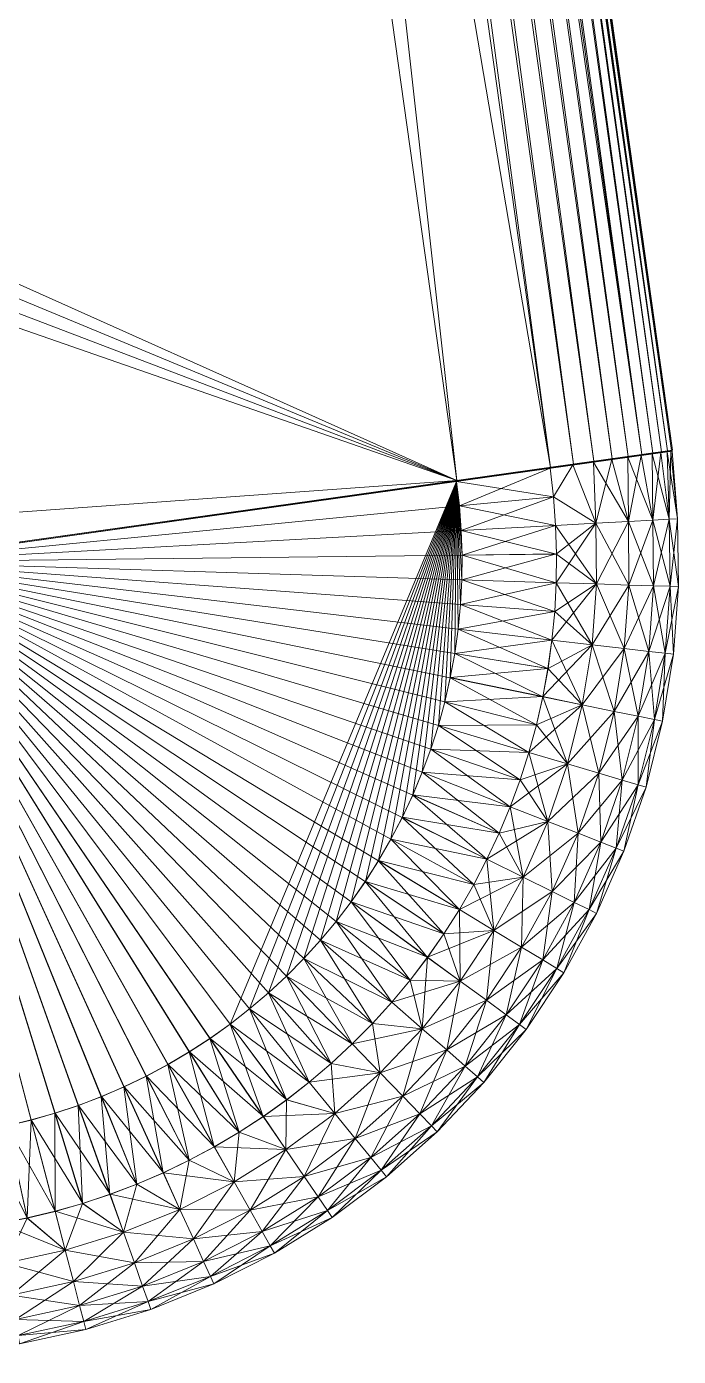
# Model space of a CAD drawing. Header units: millimetres. Extents: x -9 to 105, y -32 to 0.
# Drawn here: x 99.71 to 104.78, y -32.2 to -21.83 of the extents above; entities that cross this region are included whole.
import ezdxf

# ---------------------------------------------------------------- set-up
doc = ezdxf.new("R2010")
doc.units = ezdxf.units.MM
doc.layers.add('001', color=4, linetype='Continuous', lineweight=35)

msp = doc.modelspace()

# ---------------------------------------------------------------- meshes
at = {"layer": '001', "color": 17, "lineweight": 18}
mesh = msp.add_polyface(dxfattribs=at)
corners = [(103.965, -25.24, -3.679), (103.787, -25.265, -4.059), (100.418, 0, -3.679), (100.418, 0, 3.678), (103.787, -25.265, 4.058), (103.965, -25.24, 3.678), (103.058, -25.367, 4.499), (99.493, 0, 4.499), (98.56, -25.691, 4.5), (89.092, -21.668, 4.5), (98.59, -25.998, 4.5), (103.058, -25.367, -4.5), (98.56, -25.691, -4.5), (89.528, -20.654, -4.5), (100.237, 0, -4.059), (104.583, -25.153, -1.674), (104.651, -25.143, -1.259), (98.602, -25.994, -4.5), (104.699, -25.137, -0.841), (104.728, -25.133, -0.421), (104.738, -25.131, -0.001), (104.728, -25.133, 0.42), (104.699, -25.137, 0.84), (98.602, -25.994, 4.5), (104.651, -25.143, 1.258), (104.583, -25.153, 1.673), (104.264, -25.204, -2.885), (104.388, -25.186, -2.483), (104.393, -25.686, -2.63), (104.121, -25.224, -3.28), (103.961, -25.246, -3.669), (104.139, -25.7, -3.352), (103.81, -25.494, -4.049), (103.783, -25.271, -4.049), (104.584, -25.676, -1.889), (104.493, -25.172, -2.076), (104.579, -25.159, -1.664), (104.647, -25.15, -1.249), (104.712, -25.669, -1.135), (104.695, -25.143, -0.831), (104.724, -25.139, -0.411), (104.777, -25.665, -0.373), (104.734, -25.138, 0.009), (104.724, -25.139, 0.43), (104.777, -25.665, 0.392), (104.695, -25.143, 0.85), (104.647, -25.15, 1.268), (104.712, -25.669, 1.154), (104.579, -25.159, 1.683), (104.493, -25.172, 2.095), (104.584, -25.676, 1.908), (104.393, -25.686, 2.649), (104.388, -25.186, 2.502), (104.264, -25.204, 2.904), (104.121, -25.224, 3.299), (104.139, -25.7, 3.371), (103.961, -25.246, 3.688), (103.783, -25.271, 4.068), (103.81, -25.494, 4.068), (103.077, -25.565, -4.49), (103.054, -25.374, -4.49), (103.054, -25.374, 4.509), (98.598, -26, 4.5), (98.598, -26, -4.49)]
mesh.append_faces([[corners[k] for k in face] for face in [(26, 27, 28), (28, 29, 26), (30, 29, 31), (32, 33, 30), (34, 27, 35), (36, 37, 38), (34, 35, 36), (39, 40, 41), (38, 37, 39), (42, 43, 44), (44, 40, 42), (45, 46, 47), (47, 43, 45), (48, 49, 50), (50, 46, 48), (51, 49, 52), (53, 54, 55), (51, 52, 53), (56, 57, 58), (55, 54, 56), (59, 60, 33)]], dxfattribs={"color": 17})
mesh.append_faces([[corners[k] for k in face] for face in [(3, 4, 5)]], dxfattribs={"vtx0": -1, "color": 17})
mesh.append_faces([[corners[k] for k in face] for face in [(11, 12, 13)]], dxfattribs={"vtx0": -1, "vtx1": -1, "vtx2": -1, "color": 17})
mesh.append_faces([[corners[k] for k in face] for face in [(9, 10, 8)]], dxfattribs={"vtx0": -1, "vtx2": -1, "color": 17})
mesh.append_faces([[corners[k] for k in face] for face in [(0, 1, 2), (6, 4, 7), (1, 11, 14)]], dxfattribs={"vtx1": -1, "color": 17})
mesh.append_faces([[corners[k] for k in face] for face in [(6, 7, 8), (15, 16, 17), (16, 18, 17), (18, 19, 17), (19, 20, 17), (20, 21, 17), (21, 22, 23), (22, 24, 23), (24, 25, 23), (46, 45, 62), (45, 43, 62), (43, 42, 62), (42, 40, 62), (40, 39, 63), (39, 37, 63), (37, 36, 63)]], dxfattribs={"vtx1": -1, "vtx2": -1, "color": 17})
mesh.append_faces([[corners[k] for k in face] for face in [(11, 1, 0), (58, 57, 61), (61, 57, 56)]], dxfattribs={"vtx2": -1, "color": 17})
mesh = msp.add_polyface(dxfattribs=at)
corners = [(100.581, 0, -3.29), (104.125, -25.217, -3.29), (103.965, -25.24, -3.679), (104.268, -25.197, -2.895), (100.726, 0, -2.895), (100.853, 0, -2.493), (104.392, -25.18, -2.493), (100.96, 0, -2.086), (104.497, -25.165, -2.086), (104.583, -25.153, -1.674), (101.048, 0, -1.674), (101.117, 0, -1.259), (104.651, -25.143, -1.259), (101.166, 0, -0.841), (104.728, -25.133, -0.421), (104.699, -25.137, -0.841), (101.206, 0, -0.001), (104.728, -25.133, 0.42), (104.738, -25.131, -0.001), (101.196, 0, -0.421), (101.166, 0, 0.84), (104.651, -25.143, 1.258), (104.699, -25.137, 0.84), (101.196, 0, 0.42), (104.583, -25.153, 1.673), (101.117, 0, 1.258), (101.048, 0, 1.673), (104.497, -25.165, 2.085), (100.853, 0, 2.492), (104.392, -25.18, 2.492), (104.268, -25.197, 2.894), (100.726, 0, 2.894), (104.125, -25.217, 3.289), (103.965, -25.24, 3.678), (100.581, 0, 3.289), (98.56, -25.691, 4.5), (95.992, 0, 4.5), (89.781, -19.172, 4.5), (89.772, -19.409, -4.5), (99.493, 0, -4.5), (103.058, -25.367, -4.5), (97.645, -9.9, -0.129), (96, -10.9), (97.65, -9.9), (97.63, -9.9, -0.258), (97.604, -9.9, -0.385), (97.569, -9.9, -0.51), (97.524, -9.9, -0.631), (97.47, -9.9, -0.749), (97.407, -9.9, -0.862), (97.335, -9.9, -0.97), (97.255, -9.9, -1.072), (97.167, -9.9, -1.167), (97.072, -9.9, -1.255), (96.97, -9.9, -1.335), (96.862, -9.9, -1.407), (96.749, -9.9, -1.47)]
mesh.append_faces([[corners[k] for k in face] for face in [(44, 42, 42), (45, 42, 42), (46, 42, 42), (48, 42, 42), (49, 42, 42), (50, 42, 42), (51, 42, 42), (52, 42, 42), (53, 42, 42), (54, 42, 42), (55, 42, 42), (56, 42, 42)]], dxfattribs={"color": 17})
mesh.append_faces([[corners[k] for k in face] for face in [(6, 7, 8), (13, 14, 15), (16, 17, 18), (20, 21, 22), (26, 27, 24), (27, 28, 29), (31, 32, 30)]], dxfattribs={"vtx0": -1, "color": 17})
mesh.append_faces([[corners[k] for k in face] for face in [(38, 39, 40)]], dxfattribs={"vtx0": -1, "vtx2": -1, "color": 17})
mesh.append_faces([[corners[k] for k in face] for face in [(3, 1, 4), (9, 8, 10), (42, 42, 44), (42, 42, 45), (42, 42, 46), (42, 42, 47), (42, 42, 52), (42, 42, 53), (42, 42, 54), (42, 42, 55), (42, 42, 56)]], dxfattribs={"vtx1": -1, "color": 17})
mesh.append_faces([[corners[k] for k in face] for face in [(35, 36, 37), (42, 42, 41)]], dxfattribs={"vtx1": -1, "vtx2": -1, "color": 17})
mesh.append_faces([[corners[k] for k in face] for face in [(0, 1, 2), (5, 6, 3), (11, 12, 9), (15, 12, 11), (18, 14, 19), (22, 17, 23), (24, 21, 25), (30, 29, 28), (33, 32, 34), (41, 42, 42), (42, 42, 43), (42, 42, 48), (42, 42, 49), (42, 42, 50)]], dxfattribs={"vtx2": -1, "color": 17})
mesh = msp.add_polyface(dxfattribs=at)
corners = [(97.65, -0.8), (97.65, -9.9), (97.645, -9.9, 0.129), (97.645, -0.8, 0.129), (97.63, -9.9, 0.258), (97.63, -0.8, 0.258), (97.604, -9.9, 0.385), (97.604, -0.8, 0.385), (97.569, -9.9, 0.51), (97.569, -0.8, 0.51), (97.524, -9.9, 0.631), (97.47, -9.9, 0.749), (97.524, -0.8, 0.631), (97.47, -0.8, 0.749), (97.407, -9.9, 0.862), (97.407, -0.8, 0.862), (97.335, -9.9, 0.97), (97.335, -0.8, 0.97), (97.255, -9.9, 1.072), (97.255, -0.8, 1.072), (97.167, -9.9, 1.167), (97.167, -0.8, 1.167), (97.072, -9.9, 1.255), (97.072, -0.8, 1.255), (96.97, -9.9, 1.335), (96.97, -0.8, 1.335), (96.862, -9.9, 1.407), (96.862, -0.8, -1.407), (96.862, -9.9, -1.407), (96.97, -9.9, -1.335), (103.965, -25.24, -3.679), (100.418, 0, -3.679), (100.581, 0, -3.29), (103.787, -25.265, -4.059), (100.237, 0, -4.059), (104.268, -25.197, -2.895), (100.726, 0, -2.895), (100.853, 0, -2.493), (104.125, -25.217, -3.29), (104.392, -25.18, -2.493), (100.96, 0, -2.086), (104.583, -25.153, -1.674), (101.048, 0, -1.674), (101.117, 0, -1.259), (104.497, -25.165, -2.086), (101.166, 0, -0.841), (101.196, 0, -0.421), (104.728, -25.133, -0.421), (104.699, -25.137, -0.841), (101.206, 0, -0.001), (101.196, 0, 0.42), (104.728, -25.133, 0.42), (104.738, -25.131, -0.001), (101.166, 0, 0.84), (101.117, 0, 1.258), (104.651, -25.143, 1.258), (104.699, -25.137, 0.84), (101.048, 0, 1.673), (100.96, 0, 2.085), (104.497, -25.165, 2.085), (104.583, -25.153, 1.673), (100.853, 0, 2.492), (100.726, 0, 2.894), (100.581, 0, 3.289), (104.125, -25.217, 3.289), (104.268, -25.197, 2.894), (100.418, 0, 3.678), (100.237, 0, 4.058), (103.787, -25.265, 4.058), (103.965, -25.24, 3.678), (99.493, 0, 4.499), (95.992, 0, 4.5), (98.56, -25.691, 4.5), (103.058, -25.367, -4.5), (99.493, 0, -4.5), (96, -10.9)]
mesh.append_faces([[corners[k] for k in face] for face in [(10, 8, 75)]], dxfattribs={"color": 17})
mesh.append_faces([[corners[k] for k in face] for face in [(48, 43, 45), (52, 46, 49), (56, 50, 53), (60, 54, 57), (65, 61, 62), (69, 63, 66)]], dxfattribs={"vtx0": -1, "color": 17})
mesh.append_faces([[corners[k] for k in face] for face in [(10, 11, 12)]], dxfattribs={"vtx1": -1, "color": 17})
mesh.append_faces([[corners[k] for k in face] for face in [(0, 1, 2), (3, 2, 4), (5, 4, 6), (7, 6, 8), (9, 8, 10), (13, 11, 14), (15, 14, 16), (17, 16, 18), (19, 18, 20), (21, 20, 22), (23, 22, 24), (25, 24, 26), (27, 28, 29), (30, 31, 32), (33, 34, 31), (35, 36, 37), (38, 32, 36), (39, 37, 40), (41, 42, 43), (44, 40, 42), (45, 46, 47), (49, 50, 51), (53, 54, 55), (57, 58, 59), (59, 58, 61), (62, 63, 64), (66, 67, 68), (68, 67, 70), (70, 71, 72), (73, 74, 34), (75, 18, 16), (75, 16, 14), (75, 14, 11), (75, 11, 10), (8, 6, 75), (6, 4, 75), (4, 2, 75), (75, 2, 1)]], dxfattribs={"vtx2": -1, "color": 17})
mesh = msp.add_polyface(dxfattribs=at)
corners = [(89.72, -19.83, -4.5), (89.64, -20.246, -4.5), (89.768, -19.409, -4.5), (89.528, -20.654, -4.5), (89.385, -21.053, -4.5), (89.212, -21.44, -4.5), (88.817, -19.965, 4.15), (89.684, -20.037, 4.5), (89.75, -19.606, 4.5), (89.288, -21.279, 4.5), (89.453, -20.876, 4.5), (89.781, -19.172, 4.5), (89.585, -20.461, 4.5), (98.56, -25.691, 4.5), (89.092, -21.668, 4.5), (88.866, -22.04, 4.5), (98.59, -25.998, 4.5), (88.611, -22.393, 4.5), (88.329, -22.725, 4.5), (88.021, -23.034, 4.5), (87.691, -23.318, 4.5), (87.338, -23.574, 4.5), (86.967, -23.802, 4.5), (86.579, -23.999, 4.5), (86.177, -24.166, 4.5), (85.762, -24.3, 4.5), (85.338, -24.401, 4.5), (84.908, -24.468, 4.5), (103.058, -25.367, -4.5), (89.772, -19.409, -4.5), (98.56, -25.691, -4.5), (89.009, -21.812, -4.5), (88.779, -22.167, -4.5), (88.522, -22.504, -4.5), (88.239, -22.82, -4.5), (87.934, -23.113, -4.5), (87.607, -23.383, -4.5), (87.26, -23.626, -4.5), (86.895, -23.841, -4.5), (86.515, -24.028, -4.5), (86.122, -24.186, -4.5), (85.717, -24.312, -4.5), (85.305, -24.408, -4.5), (84.886, -24.471, -4.5)]
mesh.append_faces([[corners[k] for k in face] for face in [(0, 1, 2), (1, 3, 2), (3, 4, 2), (4, 5, 2), (6, 7, 8), (9, 10, 11), (10, 12, 11), (12, 7, 11), (7, 12, 11), (12, 10, 11), (10, 9, 11)]], dxfattribs={"color": 17})
mesh.append_faces([[corners[k] for k in face] for face in [(28, 0, 29)]], dxfattribs={"vtx0": -1, "vtx1": -1, "vtx2": -1, "color": 17})
mesh.append_faces([[corners[k] for k in face] for face in [(28, 1, 0), (28, 3, 1), (30, 4, 3), (30, 5, 4), (30, 31, 5), (30, 32, 31), (30, 33, 32), (30, 34, 33), (30, 35, 34), (30, 36, 35), (30, 37, 36), (30, 38, 37), (30, 39, 38), (30, 40, 39), (30, 41, 40), (30, 42, 41), (30, 43, 42)]], dxfattribs={"vtx0": -1, "vtx2": -1, "color": 17})
mesh.append_faces([[corners[k] for k in face] for face in [(11, 8, 13), (8, 7, 13), (7, 12, 13), (12, 10, 13), (10, 9, 13), (9, 14, 13), (14, 15, 16), (15, 17, 16), (17, 18, 16), (18, 19, 16), (19, 20, 16), (20, 21, 16), (21, 22, 16), (22, 23, 16), (23, 24, 16), (24, 25, 16), (25, 26, 16), (26, 27, 16)]], dxfattribs={"vtx1": -1, "vtx2": -1, "color": 17})
mesh = msp.add_polyface(dxfattribs=at)
corners = [(98.56, -25.691, 4.5), (98.602, -25.994, 4.5), (103.058, -25.367, 4.499), (98.59, -25.998, -4.5), (98.56, -25.691, -4.5), (98.59, -25.998, 4.5), (103.058, -25.367, -4.5), (98.602, -25.994, -4.5), (103.965, -25.24, -3.679), (104.125, -25.217, -3.29), (104.268, -25.197, -2.895), (104.392, -25.18, -2.493), (104.497, -25.165, -2.086), (104.583, -25.153, -1.674), (104.728, -25.133, 0.42), (104.583, -25.153, 1.673), (104.497, -25.165, 2.085), (104.392, -25.18, 2.492), (104.268, -25.197, 2.894), (104.125, -25.217, 3.289), (103.965, -25.24, 3.678), (103.787, -25.265, 4.058), (103.054, -25.374, -4.49), (103.077, -25.565, -4.49), (103.092, -25.757, -4.49), (103.098, -25.949, -4.49), (103.096, -26.141, -4.49), (103.086, -26.333, -4.49), (98.6, -26, -4.49), (98.598, -26, -4.49), (103.077, -25.565, 4.509), (103.054, -25.374, 4.509), (98.598, -26, 4.51), (103.092, -25.757, 4.509), (103.098, -25.949, 4.509), (103.961, -25.246, 3.688), (98.598, -26, 4.5), (104.121, -25.224, 3.299), (104.264, -25.204, 2.904), (104.388, -25.186, 2.502), (104.493, -25.172, 2.095), (104.579, -25.159, 1.683), (104.647, -25.15, 1.268), (104.724, -25.139, -0.411), (104.579, -25.159, -1.664), (104.493, -25.172, -2.076), (104.388, -25.186, -2.483), (104.264, -25.204, -2.885), (104.121, -25.224, -3.28), (103.961, -25.246, -3.669), (103.783, -25.271, -4.049), (98.6, -26, -4.5)]
mesh.append_faces([[corners[k] for k in face] for face in [(32, 33, 30)]], dxfattribs={"color": 17})
mesh.append_faces([[corners[k] for k in face] for face in [(30, 32, 32), (34, 32, 32)]], dxfattribs={"vtx0": -1, "color": 17})
mesh.append_faces([[corners[k] for k in face] for face in [(14, 1, 7), (36, 35, 37), (43, 29, 36)]], dxfattribs={"vtx0": -1, "vtx2": -1, "color": 17})
mesh.append_faces([[corners[k] for k in face] for face in [(5, 3, 0), (7, 1, 4)]], dxfattribs={"vtx1": -1, "color": 17})
mesh.append_faces([[corners[k] for k in face] for face in [(7, 6, 8), (8, 9, 7), (9, 10, 7), (10, 11, 7), (11, 12, 7), (12, 13, 7), (15, 16, 1), (16, 17, 1), (17, 18, 1), (18, 19, 1), (19, 20, 1), (20, 21, 1), (24, 25, 22), (26, 27, 22), (32, 31, 35), (36, 32, 35), (37, 38, 36), (38, 39, 36), (39, 40, 36), (40, 41, 36), (41, 42, 36), (44, 45, 29), (45, 46, 29), (46, 47, 29), (47, 48, 29), (48, 49, 29), (49, 50, 29)]], dxfattribs={"vtx1": -1, "vtx2": -1, "color": 17})
mesh.append_faces([[corners[k] for k in face] for face in [(0, 1, 2), (3, 4, 0), (6, 7, 4), (1, 0, 4), (21, 2, 1), (22, 23, 24), (28, 29, 22), (30, 31, 32), (34, 33, 32), (50, 22, 29), (29, 28, 51)]], dxfattribs={"vtx2": -1, "color": 17})
mesh = msp.add_polyface(dxfattribs=at)
corners = [(104.398, -26.182, -2.63), (104.139, -25.7, -3.352), (104.393, -25.686, -2.63), (103.834, -25.94, -4.049), (103.826, -25.717, -4.049), (104.145, -26.174, -3.352), (103.832, -26.164, -4.049), (104.121, -25.224, -3.28), (103.961, -25.246, -3.669), (103.81, -25.494, -4.049), (104.59, -26.188, -1.889), (104.584, -25.676, -1.889), (104.388, -25.186, -2.483), (104.718, -26.192, -1.135), (104.712, -25.669, -1.135), (104.579, -25.159, -1.664), (104.783, -26.194, -0.373), (104.777, -25.665, -0.373), (104.695, -25.143, -0.831), (104.783, -26.194, 0.392), (104.777, -25.665, 0.392), (104.724, -25.139, -0.411), (104.718, -26.192, 1.154), (104.712, -25.669, 1.154), (104.724, -25.139, 0.43), (104.59, -26.188, 1.908), (104.584, -25.676, 1.908), (104.647, -25.15, 1.268), (104.398, -26.182, 2.649), (104.393, -25.686, 2.649), (104.493, -25.172, 2.095), (104.145, -26.174, 3.371), (104.139, -25.7, 3.371), (104.264, -25.204, 2.904), (103.826, -25.717, 4.068), (103.834, -25.941, 4.068), (103.81, -25.494, 4.068), (103.961, -25.246, 3.688), (103.098, -25.949, -4.49), (103.092, -25.757, -4.49), (103.096, -26.141, -4.49), (103.077, -25.565, -4.49), (103.783, -25.271, -4.049), (103.054, -25.374, -4.49), (103.077, -25.565, 4.509), (103.092, -25.757, 4.509), (103.054, -25.374, 4.509), (103.098, -25.949, 4.509), (103.832, -26.164, 4.068)]
mesh.append_faces([[corners[k] for k in face] for face in [(3, 4, 1), (1, 5, 6), (1, 6, 3), (2, 1, 7), (8, 1, 9), (1, 4, 9), (11, 2, 12), (15, 14, 11), (18, 17, 14), (20, 17, 21), (23, 20, 24), (26, 23, 27), (29, 26, 30), (33, 32, 29), (31, 32, 34), (31, 34, 35), (36, 34, 32), (36, 32, 37), (38, 39, 4), (38, 4, 3), (3, 40, 38), (41, 42, 9), (9, 4, 39), (9, 39, 41)]], dxfattribs={"color": 17})
mesh.append_faces([[corners[k] for k in face] for face in [(0, 1, 2), (10, 2, 11), (13, 11, 14), (16, 14, 17), (19, 17, 20), (22, 20, 23), (25, 23, 26), (28, 26, 29), (31, 29, 32), (44, 34, 36), (36, 46, 44), (47, 48, 35), (35, 45, 47)]], dxfattribs={"vtx0": -1, "color": 17})
mesh.append_faces([[corners[k] for k in face] for face in [(38, 40, 43)]], dxfattribs={"vtx1": -1, "vtx2": -1, "color": 17})
mesh.append_faces([[corners[k] for k in face] for face in [(16, 13, 14), (19, 16, 17), (22, 19, 20), (25, 22, 23), (28, 25, 26), (31, 28, 29), (44, 45, 34), (35, 34, 45)]], dxfattribs={"vtx2": -1, "color": 17})
mesh = msp.add_polyface(dxfattribs=at)
corners = [(101.73, -29.231, -4.49), (101.59, -29.362, -4.49), (103.054, -25.374, -4.49), (101.443, -29.487, -4.49), (101.292, -29.605, -4.49), (98.6, -26, -4.49), (98.598, -26, 4.51), (103.096, -26.141, 4.509), (103.098, -25.949, 4.509), (103.086, -26.333, 4.509), (103.067, -26.525, 4.509), (103.041, -26.716, 4.509), (103.006, -26.905, 4.509), (102.963, -27.092, 4.509), (102.913, -27.278, 4.509), (102.854, -27.461, 4.509), (102.788, -27.642, 4.509), (102.714, -27.82, 4.509), (102.632, -27.994, 4.509), (102.543, -28.164, 4.509), (102.447, -28.331, 4.509), (102.344, -28.494, 4.509), (102.234, -28.651, 4.509), (102.117, -28.804, 4.509), (101.994, -28.952, 4.509), (101.865, -29.095, 4.509), (101.73, -29.232, 4.509), (101.589, -29.362, 4.509), (101.442, -29.487, 4.509), (101.291, -29.606, 4.509), (100.807, -29.92, 4.509), (100.638, -30.011, 4.509), (100.287, -30.171, 4.509), (99.925, -30.3, 4.509), (99.364, -30.434, 4.509), (98.982, -30.484, 4.509), (98.79, -30.496, 4.509), (98.598, -30.5, 4.509), (98.598, -26, 4.5), (98.6, -26, -4.5), (98.6, -30.5, -4.49)]
mesh.append_faces([[corners[k] for k in face] for face in [(6, 7, 8), (6, 10, 9), (6, 12, 11), (6, 14, 13), (6, 16, 15), (6, 18, 17), (6, 20, 19), (22, 6, 23), (24, 23, 6), (6, 6, 25), (6, 25, 24), (6, 26, 25), (6, 28, 27), (6, 6, 30), (6, 6, 34), (6, 6, 35)]], dxfattribs={"color": 17})
mesh.append_faces([[corners[k] for k in face] for face in [(9, 6, 6), (11, 6, 6), (13, 6, 6), (15, 6, 6), (17, 6, 6), (19, 6, 6), (21, 6, 6), (6, 22, 21), (22, 6, 6), (27, 6, 6), (29, 6, 6), (31, 6, 6), (32, 6, 6), (33, 6, 6), (36, 6, 6)]], dxfattribs={"vtx0": -1, "color": 17})
mesh.append_faces([[corners[k] for k in face] for face in [(4, 5, 2)]], dxfattribs={"vtx0": -1, "vtx1": -1, "vtx2": -1, "color": 17})
mesh.append_faces([[corners[k] for k in face] for face in [(0, 1, 2), (1, 3, 2), (3, 4, 2)]], dxfattribs={"vtx1": -1, "vtx2": -1, "color": 17})
mesh.append_faces([[corners[k] for k in face] for face in [(9, 7, 6), (11, 10, 6), (13, 12, 6), (15, 14, 6), (17, 16, 6), (19, 18, 6), (21, 20, 6), (27, 26, 6), (29, 28, 6), (37, 6, 38), (39, 5, 40)]], dxfattribs={"vtx2": -1, "color": 17})
mesh = msp.add_polyface(dxfattribs=at)
corners = [(102.345, -28.493, -4.49), (102.448, -28.33, -4.49), (103.077, -28.712, -4.049), (102.544, -28.164, -4.49), (102.633, -27.993, -4.49), (103.292, -28.319, -4.049), (103.189, -28.518, -4.049), (102.714, -27.819, -4.49), (102.788, -27.641, -4.49), (103.473, -27.91, -4.049), (103.387, -28.117, -4.049), (102.854, -27.461, -4.49), (102.913, -27.278, -4.49), (103.619, -27.487, -4.049), (103.55, -27.7, -4.049), (102.964, -27.092, -4.49), (103.006, -26.904, -4.49), (103.727, -27.052, -4.049), (103.678, -27.271, -4.049), (103.041, -26.715, -4.49), (103.067, -26.525, -4.49), (103.798, -26.611, -4.049), (103.768, -26.832, -4.049), (103.086, -26.333, -4.49), (103.054, -25.374, -4.49), (102.235, -28.651, -4.49), (102.118, -28.804, -4.49), (101.995, -28.952, -4.49), (101.866, -29.094, -4.49), (101.73, -29.231, -4.49), (103.041, -26.716, 4.509), (103.006, -26.905, 4.509), (103.727, -27.053, 4.068), (103.767, -26.833, 4.068), (103.067, -26.525, 4.509), (102.963, -27.092, 4.509), (102.913, -27.278, 4.509), (103.618, -27.487, 4.068), (103.677, -27.271, 4.068), (102.854, -27.461, 4.509), (102.788, -27.642, 4.509), (103.473, -27.91, 4.068), (103.55, -27.7, 4.068), (102.714, -27.82, 4.509), (102.632, -27.994, 4.509), (103.292, -28.32, 4.068), (103.387, -28.117, 4.068), (102.543, -28.164, 4.509), (102.447, -28.331, 4.509), (103.077, -28.712, 4.068), (103.189, -28.518, 4.068)]
mesh.append_faces([[corners[k] for k in face] for face in [(0, 1, 2), (3, 4, 5), (3, 5, 6), (6, 1, 3), (7, 8, 9), (7, 9, 10), (10, 5, 4), (10, 4, 7), (11, 12, 13), (14, 9, 8), (14, 8, 11), (15, 16, 17), (18, 12, 15), (19, 20, 21), (22, 16, 19)]], dxfattribs={"color": 17})
mesh.append_faces([[corners[k] for k in face] for face in [(33, 34, 30), (38, 31, 35), (39, 41, 42), (42, 36, 39), (43, 45, 46), (46, 40, 43), (47, 49, 50), (50, 44, 47)]], dxfattribs={"vtx0": -1, "color": 17})
mesh.append_faces([[corners[k] for k in face] for face in [(23, 20, 24), (20, 19, 24), (19, 16, 24), (16, 15, 24), (15, 12, 24), (12, 11, 24), (11, 8, 24), (8, 7, 24), (7, 4, 24), (4, 3, 24), (3, 1, 24), (1, 0, 24), (0, 25, 24), (25, 26, 24), (26, 27, 24), (27, 28, 24), (28, 29, 24)]], dxfattribs={"vtx1": -1, "vtx2": -1, "color": 17})
mesh.append_faces([[corners[k] for k in face] for face in [(30, 31, 32), (35, 36, 37), (39, 40, 41), (43, 44, 45), (46, 41, 40), (47, 48, 49), (50, 45, 44)]], dxfattribs={"vtx2": -1, "color": 17})
mesh = msp.add_polyface(dxfattribs=at)
corners = [(104.283, -27.167, -2.63), (104.11, -26.647, -3.352), (104.361, -26.677, -2.63), (103.768, -26.832, -4.049), (103.798, -26.611, -4.049), (103.727, -27.052, -4.049), (104.145, -26.174, -3.352), (104.398, -26.182, -2.63), (103.82, -26.388, -4.049), (103.832, -26.164, -4.049), (104.139, -25.7, -3.352), (104.552, -26.699, -1.889), (104.59, -26.188, -1.889), (104.393, -25.686, -2.63), (104.68, -26.714, -1.135), (104.718, -26.192, -1.135), (104.584, -25.676, -1.889), (104.744, -26.722, -0.373), (104.783, -26.194, -0.373), (104.744, -26.722, 0.392), (104.783, -26.194, 0.392), (104.68, -26.714, 1.154), (104.718, -26.192, 1.154), (104.552, -26.699, 1.908), (104.59, -26.188, 1.908), (104.283, -27.167, 2.649), (104.361, -26.677, 2.649), (104.398, -26.182, 2.649), (104.034, -27.116, 3.371), (104.11, -26.647, 3.371), (104.145, -26.174, 3.371), (103.798, -26.611, 4.068), (103.767, -26.833, 4.068), (103.82, -26.388, 4.068), (103.832, -26.164, 4.068), (103.834, -25.941, 4.068), (103.041, -26.715, -4.49), (103.086, -26.333, -4.49), (103.096, -26.141, -4.49), (103.067, -26.525, -4.49), (103.834, -25.94, -4.049), (103.098, -25.949, 4.509), (103.096, -26.141, 4.509), (103.086, -26.333, 4.509), (103.067, -26.525, 4.509)]
mesh.append_faces([[corners[k] for k in face] for face in [(3, 4, 1), (1, 5, 3), (8, 9, 6), (6, 1, 4), (6, 4, 8), (28, 29, 31), (28, 31, 32), (33, 31, 29), (29, 30, 34), (29, 34, 33), (35, 34, 30), (36, 4, 3), (37, 38, 9), (37, 9, 8), (8, 4, 39), (8, 39, 37), (40, 9, 38)]], dxfattribs={"color": 17})
mesh.append_faces([[corners[k] for k in face] for face in [(0, 1, 2), (2, 6, 7), (11, 7, 12), (14, 12, 15), (17, 15, 18), (19, 18, 20), (21, 20, 22), (23, 22, 24), (25, 23, 26), (26, 24, 27), (28, 26, 29), (29, 27, 30), (43, 31, 33), (33, 42, 43)]], dxfattribs={"vtx0": -1, "color": 17})
mesh.append_faces([[corners[k] for k in face] for face in [(2, 1, 6), (7, 6, 10), (11, 2, 7), (12, 7, 13), (14, 11, 12), (15, 12, 16), (17, 14, 15), (19, 17, 18), (21, 19, 20), (23, 21, 22), (26, 23, 24), (29, 26, 27), (41, 42, 34), (43, 44, 31), (33, 34, 42), (32, 31, 44)]], dxfattribs={"vtx2": -1, "color": 17})
mesh = msp.add_polyface(dxfattribs=at)
corners = [(101.292, -29.605, -4.49), (101.443, -29.487, -4.49), (101.908, -30.057, -4.049), (101.59, -29.362, -4.49), (101.73, -29.231, -4.49), (102.243, -29.759, -4.049), (102.079, -29.912, -4.049), (101.866, -29.094, -4.49), (101.995, -28.952, -4.49), (102.55, -29.434, -4.049), (102.4, -29.6, -4.049), (101.135, -29.717, -4.49), (98.6, -26, -4.49), (100.974, -29.822, -4.49), (100.808, -29.92, -4.49), (100.639, -30.011, -4.49), (100.466, -30.094, -4.49), (100.289, -30.17, -4.49), (100.109, -30.239, -4.49), (99.927, -30.299, -4.49), (99.742, -30.352, -4.49), (99.555, -30.397, -4.49), (99.366, -30.434, -4.49), (99.176, -30.463, -4.49), (98.984, -30.483, -4.49), (98.792, -30.496, -4.49), (98.6, -30.5, -4.49), (101.865, -29.095, 4.509), (101.73, -29.232, 4.509), (102.242, -29.76, 4.068), (102.399, -29.601, 4.068), (101.994, -28.952, 4.509), (101.589, -29.362, 4.509), (101.442, -29.487, 4.509), (101.907, -30.058, 4.068), (102.078, -29.912, 4.068), (101.731, -30.195, 4.068), (101.291, -29.606, 4.509), (98.598, -26, 4.51), (101.134, -29.717, 4.509), (100.973, -29.822, 4.509), (100.807, -29.92, 4.509), (100.638, -30.011, 4.509), (100.464, -30.095, 4.509), (100.287, -30.171, 4.509), (100.108, -30.239, 4.509), (99.925, -30.3, 4.509), (99.74, -30.353, 4.509), (99.553, -30.398, 4.509), (99.364, -30.434, 4.509), (99.174, -30.463, 4.509), (98.982, -30.484, 4.509), (98.79, -30.496, 4.509), (98.598, -30.5, 4.509), (98.598, -26, 4.5), (98.598, -30.5, 4.5), (98.6, -30.5, -4.499), (98.6, -26, -4.5)]
mesh.append_faces([[corners[k] for k in face] for face in [(0, 1, 2), (3, 4, 5), (3, 5, 6), (6, 1, 3), (7, 8, 9), (10, 5, 4), (10, 4, 7), (38, 39, 37), (40, 39, 38), (38, 41, 40), (38, 43, 42), (38, 45, 44), (38, 47, 46), (48, 47, 38), (38, 49, 48), (50, 49, 38), (38, 51, 50), (38, 53, 52)]], dxfattribs={"color": 17})
mesh.append_faces([[corners[k] for k in face] for face in [(27, 29, 30), (30, 31, 27), (35, 28, 32), (36, 33, 37)]], dxfattribs={"vtx0": -1, "color": 17})
mesh.append_faces([[corners[k] for k in face] for face in [(53, 54, 55)]], dxfattribs={"vtx0": -1, "vtx2": -1, "color": 17})
mesh.append_faces([[corners[k] for k in face] for face in [(0, 11, 12), (11, 13, 12), (13, 14, 12), (14, 15, 12), (15, 16, 12), (16, 17, 12), (17, 18, 12), (18, 19, 12), (19, 20, 12), (20, 21, 12), (21, 22, 12), (22, 23, 12), (23, 24, 12), (24, 25, 12), (56, 57, 26)]], dxfattribs={"vtx1": -1, "vtx2": -1, "color": 17})
mesh.append_faces([[corners[k] for k in face] for face in [(25, 26, 12), (27, 28, 29), (32, 33, 34), (35, 29, 28), (42, 41, 38), (44, 43, 38), (46, 45, 38), (52, 51, 38)]], dxfattribs={"vtx2": -1, "color": 17})
mesh = msp.add_polyface(dxfattribs=at)
corners = [(104.162, -27.648, -2.63), (103.919, -27.576, -3.352), (104.034, -27.116, -3.352), (104.283, -27.167, -2.63), (103.678, -27.271, -4.049), (103.727, -27.052, -4.049), (103.619, -27.487, -4.049), (104.11, -26.647, -3.352), (104.346, -27.703, -1.889), (104.47, -27.205, -1.889), (104.361, -26.677, -2.63), (104.552, -26.699, -1.889), (104.469, -27.739, -1.135), (104.596, -27.231, -1.135), (104.68, -26.714, -1.135), (104.531, -27.757, -0.373), (104.66, -27.244, -0.373), (104.744, -26.722, -0.373), (104.531, -27.757, 0.392), (104.66, -27.244, 0.392), (104.744, -26.722, 0.392), (104.469, -27.739, 1.154), (104.596, -27.231, 1.154), (104.68, -26.714, 1.154), (104.346, -27.703, 1.908), (104.47, -27.205, 1.908), (104.552, -26.699, 1.908), (104.162, -27.648, 2.649), (104.283, -27.167, 2.649), (103.919, -27.576, 3.371), (104.034, -27.116, 3.371), (104.361, -26.677, 2.649), (103.677, -27.271, 4.068), (103.618, -27.487, 4.068), (103.727, -27.053, 4.068), (103.767, -26.833, 4.068), (102.854, -27.461, -4.49), (103.55, -27.7, -4.049), (102.964, -27.092, -4.49), (102.913, -27.278, -4.49), (103.768, -26.832, -4.049), (103.006, -26.904, -4.49), (103.041, -26.716, 4.509), (102.963, -27.092, 4.509), (103.006, -26.905, 4.509), (103.55, -27.7, 4.068), (102.913, -27.278, 4.509)]
mesh.append_faces([[corners[k] for k in face] for face in [(4, 5, 2), (2, 1, 6), (2, 6, 4), (7, 2, 5), (32, 33, 29), (29, 30, 34), (29, 34, 32), (35, 34, 30), (36, 6, 37), (38, 5, 4), (4, 6, 39), (40, 5, 41)]], dxfattribs={"color": 17})
mesh.append_faces([[corners[k] for k in face] for face in [(0, 2, 3), (8, 3, 9), (9, 10, 11), (12, 9, 13), (13, 11, 14), (15, 13, 16), (16, 14, 17), (18, 16, 19), (19, 17, 20), (21, 19, 22), (22, 20, 23), (24, 22, 25), (25, 23, 26), (27, 25, 28), (29, 28, 30), (42, 34, 35), (43, 33, 32)]], dxfattribs={"vtx0": -1, "color": 17})
mesh.append_faces([[corners[k] for k in face] for face in [(0, 1, 2), (3, 2, 7), (8, 0, 3), (9, 3, 10), (12, 8, 9), (13, 9, 11), (16, 13, 14), (19, 16, 17), (22, 19, 20), (24, 21, 22), (25, 22, 23), (27, 24, 25), (28, 25, 26), (29, 27, 28), (30, 28, 31), (32, 34, 44), (45, 33, 46)]], dxfattribs={"vtx2": -1, "color": 17})
mesh = msp.add_polyface(dxfattribs=at)
corners = [(103.189, -28.518, -4.049), (103.292, -28.319, -4.049), (103.573, -28.459, -3.352), (103.8, -28.571, -2.63), (103.765, -28.025, -3.352), (104.001, -28.117, -2.63), (103.387, -28.117, -4.049), (103.473, -27.91, -4.049), (103.919, -27.576, -3.352), (104.162, -27.648, -2.63), (103.55, -27.7, -4.049), (103.619, -27.487, -4.049), (103.972, -28.656, -1.889), (104.179, -28.187, -1.889), (104.346, -27.703, -1.889), (104.088, -28.713, -1.135), (104.299, -28.234, -1.135), (104.469, -27.739, -1.135), (104.145, -28.742, -0.373), (104.359, -28.258, -0.373), (104.531, -27.757, -0.373), (104.596, -27.231, -1.135), (104.145, -28.742, 0.392), (104.359, -28.258, 0.392), (104.531, -27.757, 0.392), (104.66, -27.244, -0.373), (104.088, -28.713, 1.154), (104.299, -28.234, 1.154), (104.469, -27.739, 1.154), (104.66, -27.244, 0.392), (103.972, -28.656, 1.908), (104.179, -28.187, 1.908), (104.346, -27.703, 1.908), (103.8, -28.571, 2.649), (104.001, -28.117, 2.649), (104.162, -27.648, 2.649), (103.573, -28.459, 3.371), (103.765, -28.025, 3.371), (103.919, -27.576, 3.371), (103.387, -28.117, 4.068), (103.292, -28.32, 4.068), (103.473, -27.91, 4.068), (103.55, -27.7, 4.068), (103.618, -27.487, 4.068)]
mesh.append_faces([[corners[k] for k in face] for face in [(0, 1, 2), (6, 7, 4), (4, 2, 1), (4, 1, 6), (10, 11, 8), (8, 4, 7), (8, 7, 10), (39, 40, 36), (36, 37, 41), (36, 41, 39), (42, 41, 37), (37, 38, 43), (37, 43, 42)]], dxfattribs={"color": 17})
mesh.append_faces([[corners[k] for k in face] for face in [(3, 4, 5), (5, 8, 9), (12, 5, 13), (13, 9, 14), (15, 13, 16), (16, 14, 17), (18, 16, 19), (19, 17, 20), (22, 19, 23), (23, 20, 24), (26, 23, 27), (27, 24, 28), (30, 27, 31), (31, 28, 32), (33, 31, 34), (34, 32, 35), (36, 34, 37), (37, 35, 38)]], dxfattribs={"vtx0": -1, "color": 17})
mesh.append_faces([[corners[k] for k in face] for face in [(3, 2, 4), (5, 4, 8), (12, 3, 5), (13, 5, 9), (16, 13, 14), (19, 16, 17), (20, 17, 21), (23, 19, 20), (24, 20, 25), (27, 23, 24), (28, 24, 29), (31, 27, 28), (34, 31, 32), (36, 33, 34), (37, 34, 35)]], dxfattribs={"vtx2": -1, "color": 17})
mesh = msp.add_polyface(dxfattribs=at)
corners = [(103.287, -29.419, -2.63), (103.345, -28.875, -3.352), (103.562, -29.006, -2.63), (103.573, -28.459, -3.352), (103.8, -28.571, -2.63), (103.077, -28.712, -4.049), (103.442, -29.532, -1.889), (103.726, -29.105, -1.889), (103.972, -28.656, -1.889), (103.219, -30.017, -1.135), (103.546, -29.608, -1.135), (103.836, -29.172, -1.135), (104.088, -28.713, -1.135), (104.179, -28.187, -1.889), (103.598, -29.646, -0.373), (103.891, -29.205, -0.373), (104.145, -28.742, -0.373), (104.299, -28.234, -1.135), (103.598, -29.646, 0.392), (103.891, -29.205, 0.392), (104.145, -28.742, 0.392), (104.359, -28.258, -0.373), (103.219, -30.017, 1.154), (103.546, -29.608, 1.154), (103.836, -29.172, 1.154), (104.088, -28.713, 1.154), (104.359, -28.258, 0.392), (103.122, -29.933, 1.908), (103.442, -29.532, 1.908), (103.726, -29.105, 1.908), (103.972, -28.656, 1.908), (104.299, -28.234, 1.154), (103.287, -29.419, 2.649), (103.562, -29.006, 2.649), (103.8, -28.571, 2.649), (104.179, -28.187, 1.908), (103.082, -29.27, 3.371), (103.345, -28.875, 3.371), (103.573, -28.459, 3.371), (103.292, -28.32, 4.068)]
mesh.append_faces([[corners[k] for k in face] for face in [(3, 1, 5), (37, 38, 39)]], dxfattribs={"color": 17})
mesh.append_faces([[corners[k] for k in face] for face in [(0, 1, 2), (2, 3, 4), (6, 2, 7), (7, 4, 8), (9, 6, 10), (10, 7, 11), (11, 8, 12), (14, 11, 15), (15, 12, 16), (18, 15, 19), (19, 16, 20), (22, 18, 23), (23, 19, 24), (24, 20, 25), (27, 23, 28), (28, 24, 29), (29, 25, 30), (32, 29, 33), (33, 30, 34), (36, 33, 37), (37, 34, 38)]], dxfattribs={"vtx0": -1, "color": 17})
mesh.append_faces([[corners[k] for k in face] for face in [(2, 1, 3), (6, 0, 2), (7, 2, 4), (10, 6, 7), (11, 7, 8), (12, 8, 13), (14, 10, 11), (15, 11, 12), (16, 12, 17), (18, 14, 15), (19, 15, 16), (20, 16, 21), (23, 18, 19), (24, 19, 20), (25, 20, 26), (28, 23, 24), (29, 24, 25), (30, 25, 31), (32, 28, 29), (33, 29, 30), (34, 30, 35), (36, 32, 33), (37, 33, 34)]], dxfattribs={"vtx2": -1, "color": 17})
mesh = msp.add_polyface(dxfattribs=at)
corners = [(102.4, -29.6, -4.049), (102.55, -29.434, -4.049), (102.786, -29.641, -3.352), (102.243, -29.759, -4.049), (102.978, -29.807, -2.63), (103.082, -29.27, -3.352), (103.287, -29.419, -2.63), (102.694, -29.262, -4.049), (102.829, -29.084, -4.049), (103.345, -28.875, -3.352), (102.957, -28.901, -4.049), (103.077, -28.712, -4.049), (103.573, -28.459, -3.352), (103.189, -28.518, -4.049), (103.122, -29.933, -1.889), (103.442, -29.532, -1.889), (102.978, -29.807, 2.649), (103.122, -29.933, 1.908), (103.442, -29.532, 1.908), (103.287, -29.419, 2.649), (102.786, -29.641, 3.371), (103.082, -29.27, 3.371), (102.399, -29.601, 4.068), (102.46, -29.985, 3.371), (102.55, -29.435, 4.068), (102.693, -29.263, 4.068), (102.829, -29.085, 4.068), (102.957, -28.901, 4.068), (103.345, -28.875, 3.371), (103.077, -28.712, 4.068), (103.189, -28.518, 4.068), (103.292, -28.32, 4.068), (101.866, -29.094, -4.49), (102.118, -28.804, -4.49), (102.235, -28.651, -4.49), (101.995, -28.952, -4.49), (102.345, -28.493, -4.49), (102.448, -28.33, -4.49), (102.344, -28.494, 4.509), (102.234, -28.651, 4.509), (102.447, -28.331, 4.509), (101.994, -28.952, 4.509), (102.117, -28.804, 4.509)]
mesh.append_faces([[corners[k] for k in face] for face in [(0, 1, 2), (2, 3, 0), (7, 8, 5), (5, 2, 1), (5, 1, 7), (10, 11, 9), (9, 5, 8), (9, 8, 10), (12, 11, 13), (22, 23, 20), (20, 24, 22), (25, 24, 20), (20, 21, 26), (20, 26, 25), (27, 26, 21), (21, 28, 29), (21, 29, 27), (30, 29, 28), (28, 31, 30), (32, 1, 0), (33, 34, 8), (33, 8, 7), (7, 1, 35), (7, 35, 33), (36, 11, 10), (10, 8, 34), (10, 34, 36), (13, 11, 37)]], dxfattribs={"color": 17})
mesh.append_faces([[corners[k] for k in face] for face in [(4, 5, 6), (14, 6, 15), (16, 18, 19), (20, 19, 21), (38, 26, 27), (27, 40, 38), (24, 42, 41), (25, 39, 42)]], dxfattribs={"vtx0": -1, "color": 17})
mesh.append_faces([[corners[k] for k in face] for face in [(4, 2, 5), (6, 5, 9), (14, 4, 6), (16, 17, 18), (20, 16, 19), (38, 39, 26), (27, 29, 40), (22, 24, 41), (24, 25, 42), (25, 26, 39)]], dxfattribs={"vtx2": -1, "color": 17})
mesh = msp.add_polyface(dxfattribs=at)
corners = [(101.447, -31.056, -2.63), (101.725, -30.584, -3.352), (101.868, -30.794, -2.63), (102.106, -30.301, -3.352), (102.266, -30.497, -2.63), (101.732, -30.195, -4.049), (101.908, -30.057, -4.049), (101.55, -30.325, -4.049), (102.46, -29.985, -3.352), (102.079, -29.912, -4.049), (102.243, -29.759, -4.049), (101.541, -31.223, -1.889), (101.976, -30.952, -1.889), (102.387, -30.646, -1.889), (101.604, -31.335, -1.135), (102.049, -31.058, -1.135), (102.468, -30.745, -1.135), (101.636, -31.391, -0.373), (102.085, -31.112, -0.373), (101.636, -31.391, 0.392), (102.085, -31.112, 0.392), (102.509, -30.795, -0.373), (101.604, -31.335, 1.154), (102.049, -31.058, 1.154), (102.509, -30.795, 0.392), (101.541, -31.223, 1.908), (101.976, -30.952, 1.908), (102.468, -30.745, 1.154), (102.387, -30.646, 1.908), (101.447, -31.056, 2.649), (101.868, -30.794, 2.649), (102.266, -30.497, 2.649), (101.725, -30.584, 3.371), (102.106, -30.301, 3.371), (101.731, -30.195, 4.068), (101.549, -30.325, 4.068), (101.907, -30.058, 4.068), (102.078, -29.912, 4.068), (102.46, -29.985, 3.371), (102.242, -29.76, 4.068), (101.292, -29.605, -4.49), (101.443, -29.487, -4.49), (101.589, -29.362, 4.509), (101.442, -29.487, 4.509)]
mesh.append_faces([[corners[k] for k in face] for face in [(5, 6, 3), (3, 1, 7), (3, 7, 5), (9, 10, 8), (8, 3, 6), (8, 6, 9), (34, 35, 32), (34, 32, 33), (33, 36, 34), (37, 36, 33), (37, 33, 38), (38, 39, 37), (40, 6, 5), (9, 6, 41)]], dxfattribs={"color": 17})
mesh.append_faces([[corners[k] for k in face] for face in [(0, 1, 2), (2, 3, 4), (11, 2, 12), (12, 4, 13), (14, 12, 15), (15, 13, 16), (17, 15, 18), (19, 18, 20), (22, 20, 23), (25, 23, 26), (26, 27, 28), (29, 26, 30), (30, 28, 31), (32, 31, 33), (42, 36, 37)]], dxfattribs={"vtx0": -1, "color": 17})
mesh.append_faces([[corners[k] for k in face] for face in [(2, 1, 3), (4, 3, 8), (12, 2, 4), (14, 11, 12), (15, 12, 13), (17, 14, 15), (18, 15, 16), (19, 17, 18), (20, 18, 21), (22, 19, 20), (23, 20, 24), (25, 22, 23), (26, 23, 27), (29, 25, 26), (30, 26, 28), (32, 30, 31), (34, 36, 43)]], dxfattribs={"vtx2": -1, "color": 17})
mesh = msp.add_polyface(dxfattribs=at)
corners = [(102.266, -30.497, -2.63), (102.46, -29.985, -3.352), (102.636, -30.167, -2.63), (102.786, -29.641, -3.352), (102.978, -29.807, -2.63), (102.243, -29.759, -4.049), (102.387, -30.646, -1.889), (102.77, -30.305, -1.889), (103.122, -29.933, -1.889), (102.468, -30.745, -1.135), (102.859, -30.397, -1.135), (103.219, -30.017, -1.135), (103.442, -29.532, -1.889), (102.085, -31.112, -0.373), (102.509, -30.795, -0.373), (102.904, -30.444, -0.373), (103.268, -30.06, -0.373), (103.546, -29.608, -1.135), (103.598, -29.646, -0.373), (102.085, -31.112, 0.392), (102.509, -30.795, 0.392), (102.904, -30.444, 0.392), (103.268, -30.06, 0.392), (103.598, -29.646, 0.392), (102.049, -31.058, 1.154), (102.468, -30.745, 1.154), (102.859, -30.397, 1.154), (103.219, -30.017, 1.154), (102.387, -30.646, 1.908), (102.77, -30.305, 1.908), (103.122, -29.933, 1.908), (103.546, -29.608, 1.154), (102.266, -30.497, 2.649), (102.636, -30.167, 2.649), (102.978, -29.807, 2.649), (102.106, -30.301, 3.371), (102.46, -29.985, 3.371), (102.786, -29.641, 3.371), (102.399, -29.601, 4.068), (102.242, -29.76, 4.068)]
mesh.append_faces([[corners[k] for k in face] for face in [(3, 1, 5), (38, 39, 36)]], dxfattribs={"color": 17})
mesh.append_faces([[corners[k] for k in face] for face in [(0, 1, 2), (2, 3, 4), (6, 2, 7), (7, 4, 8), (9, 7, 10), (10, 8, 11), (13, 9, 14), (14, 10, 15), (15, 11, 16), (16, 17, 18), (19, 14, 20), (20, 15, 21), (21, 16, 22), (22, 18, 23), (24, 20, 25), (25, 21, 26), (26, 22, 27), (28, 26, 29), (29, 27, 30), (32, 29, 33), (33, 30, 34), (35, 33, 36), (36, 34, 37)]], dxfattribs={"vtx0": -1, "color": 17})
mesh.append_faces([[corners[k] for k in face] for face in [(2, 1, 3), (6, 0, 2), (7, 2, 4), (9, 6, 7), (10, 7, 8), (11, 8, 12), (14, 9, 10), (15, 10, 11), (16, 11, 17), (20, 14, 15), (21, 15, 16), (22, 16, 18), (25, 20, 21), (26, 21, 22), (27, 22, 23), (28, 25, 26), (29, 26, 27), (30, 27, 31), (32, 28, 29), (33, 29, 30), (35, 32, 33), (36, 33, 34)]], dxfattribs={"vtx2": -1, "color": 17})
mesh = msp.add_polyface(dxfattribs=at)
corners = [(100.565, -30.852, -4.049), (100.771, -30.764, -4.049), (100.899, -31.05, -3.352), (100.356, -30.932, -4.049), (100.972, -30.667, -4.049), (101.17, -30.561, -4.049), (101.322, -30.835, -3.352), (101.447, -31.056, -2.63), (101.725, -30.584, -3.352), (101.362, -30.447, -4.049), (101.55, -30.325, -4.049), (100.899, -31.05, 3.371), (101.447, -31.056, 2.649), (101.322, -30.835, 3.371), (101.868, -30.794, 2.649), (101.725, -30.584, 3.371), (100.564, -30.853, 4.068), (100.355, -30.933, 4.068), (100.46, -31.228, 3.371), (100.769, -30.765, 4.068), (100.971, -30.667, 4.068), (101.168, -30.562, 4.068), (101.361, -30.448, 4.068), (101.549, -30.325, 4.068), (100.289, -30.17, -4.49), (100.466, -30.094, -4.49), (100.109, -30.239, -4.49), (100.639, -30.011, -4.49), (100.808, -29.92, -4.49), (100.974, -29.822, -4.49), (101.135, -29.717, -4.49), (101.732, -30.195, -4.049), (101.292, -29.605, -4.49), (101.291, -29.606, 4.509), (101.134, -29.717, 4.509), (101.731, -30.195, 4.068), (100.973, -29.822, 4.509), (100.807, -29.92, 4.509), (100.638, -30.011, 4.509), (100.464, -30.095, 4.509), (100.287, -30.171, 4.509)]
mesh.append_faces([[corners[k] for k in face] for face in [(0, 1, 2), (2, 3, 0), (4, 5, 6), (6, 2, 1), (6, 1, 4), (9, 10, 8), (8, 6, 5), (8, 5, 9), (16, 17, 18), (11, 19, 16), (20, 19, 11), (20, 11, 13), (13, 21, 20), (22, 21, 13), (22, 13, 15), (15, 23, 22), (24, 25, 1), (24, 1, 0), (0, 3, 26), (27, 28, 5), (27, 5, 4), (4, 1, 25), (4, 25, 27), (29, 30, 10), (29, 10, 9), (9, 5, 28), (9, 28, 29), (31, 10, 30), (31, 30, 32)]], dxfattribs={"color": 17})
mesh.append_faces([[corners[k] for k in face] for face in [(11, 12, 13), (13, 14, 15), (33, 23, 35), (36, 21, 22), (22, 34, 36), (38, 19, 20), (20, 37, 38), (40, 17, 16), (16, 39, 40)]], dxfattribs={"vtx0": -1, "color": 17})
mesh.append_faces([[corners[k] for k in face] for face in [(7, 6, 8), (13, 12, 14), (33, 34, 23), (36, 37, 21), (22, 23, 34), (38, 39, 19), (20, 21, 37), (16, 19, 39)]], dxfattribs={"vtx2": -1, "color": 17})
mesh = msp.add_polyface(dxfattribs=at)
corners = [(99.094, -31.782, -2.63), (99.543, -31.468, -3.352), (99.586, -31.718, -2.63), (99.27, -31.193, -4.049), (99.491, -31.159, -4.049), (100.006, -31.368, -3.352), (100.071, -31.613, -2.63), (99.711, -31.116, -4.049), (99.928, -31.064, -4.049), (100.46, -31.228, -3.352), (100.144, -31.003, -4.049), (100.356, -30.932, -4.049), (100.119, -31.798, -1.889), (100.545, -31.467, -2.63), (100.071, -31.613, 2.649), (100.119, -31.798, 1.908), (100.609, -31.647, 1.908), (99.072, -31.529, 3.371), (99.586, -31.718, 2.649), (99.543, -31.468, 3.371), (100.006, -31.368, 3.371), (100.545, -31.467, 2.649), (100.46, -31.228, 3.371), (99.268, -31.193, 4.068), (99.489, -31.16, 4.068), (99.709, -31.117, 4.068), (99.927, -31.065, 4.068), (100.142, -31.003, 4.068), (100.355, -30.933, 4.068), (99.176, -30.463, -4.49), (99.366, -30.434, -4.49), (99.555, -30.397, -4.49), (99.742, -30.352, -4.49), (99.927, -30.299, -4.49), (100.109, -30.239, -4.49), (100.565, -30.852, -4.049), (100.289, -30.17, -4.49), (100.287, -30.171, 4.509), (100.108, -30.239, 4.509), (99.925, -30.3, 4.509), (99.74, -30.353, 4.509), (99.553, -30.398, 4.509), (99.364, -30.434, 4.509)]
mesh.append_faces([[corners[k] for k in face] for face in [(3, 4, 1), (7, 8, 5), (5, 1, 4), (5, 4, 7), (10, 11, 9), (9, 5, 8), (9, 8, 10), (23, 17, 19), (19, 24, 23), (25, 24, 19), (25, 19, 20), (20, 26, 25), (27, 26, 20), (27, 20, 22), (22, 28, 27), (29, 30, 4), (29, 4, 3), (31, 32, 8), (31, 8, 7), (7, 4, 30), (7, 30, 31), (33, 34, 11), (33, 11, 10), (10, 8, 32), (10, 32, 33), (35, 34, 36)]], dxfattribs={"color": 17})
mesh.append_faces([[corners[k] for k in face] for face in [(0, 1, 2), (2, 5, 6), (17, 18, 19), (19, 14, 20), (20, 21, 22), (39, 26, 27), (27, 38, 39), (41, 24, 25), (25, 40, 41)]], dxfattribs={"vtx0": -1, "color": 17})
mesh.append_faces([[corners[k] for k in face] for face in [(2, 1, 5), (6, 5, 9), (12, 6, 13), (14, 15, 16), (19, 18, 14), (20, 14, 21), (37, 38, 28), (39, 40, 26), (27, 28, 38), (41, 42, 24), (25, 26, 40), (23, 24, 42)]], dxfattribs={"vtx2": -1, "color": 17})
mesh = msp.add_polyface(dxfattribs=at)
corners = [(100.071, -31.613, -2.63), (100.46, -31.228, -3.352), (100.545, -31.467, -2.63), (100.899, -31.05, -3.352), (101.005, -31.28, -2.63), (100.356, -30.932, -4.049), (101.322, -30.835, -3.352), (101.447, -31.056, -2.63), (100.119, -31.798, -1.889), (100.609, -31.647, -1.889), (101.084, -31.455, -1.889), (101.541, -31.223, -1.889), (101.868, -30.794, -2.63), (100.152, -31.923, -1.135), (100.652, -31.768, -1.135), (101.137, -31.572, -1.135), (101.604, -31.335, -1.135), (100.168, -31.985, -0.373), (100.674, -31.829, -0.373), (101.164, -31.631, -0.373), (101.636, -31.391, -0.373), (100.168, -31.985, 0.392), (100.674, -31.829, 0.392), (101.164, -31.631, 0.392), (101.636, -31.391, 0.392), (100.152, -31.923, 1.154), (100.652, -31.768, 1.154), (101.137, -31.572, 1.154), (101.604, -31.335, 1.154), (100.119, -31.798, 1.908), (100.609, -31.647, 1.908), (101.084, -31.455, 1.908), (101.541, -31.223, 1.908), (100.071, -31.613, 2.649), (100.545, -31.467, 2.649), (101.005, -31.28, 2.649), (101.447, -31.056, 2.649), (100.46, -31.228, 3.371), (100.899, -31.05, 3.371), (100.564, -30.853, 4.068)]
mesh.append_faces([[corners[k] for k in face] for face in [(3, 1, 5), (39, 37, 38)]], dxfattribs={"color": 17})
mesh.append_faces([[corners[k] for k in face] for face in [(0, 1, 2), (2, 3, 4), (4, 6, 7), (8, 2, 9), (9, 4, 10), (10, 7, 11), (13, 9, 14), (14, 10, 15), (15, 11, 16), (17, 14, 18), (18, 15, 19), (19, 16, 20), (21, 18, 22), (22, 19, 23), (23, 20, 24), (25, 22, 26), (26, 23, 27), (27, 24, 28), (29, 26, 30), (30, 27, 31), (31, 28, 32), (33, 30, 34), (34, 31, 35), (35, 32, 36), (37, 35, 38)]], dxfattribs={"vtx0": -1, "color": 17})
mesh.append_faces([[corners[k] for k in face] for face in [(2, 1, 3), (4, 3, 6), (9, 2, 4), (10, 4, 7), (11, 7, 12), (14, 9, 10), (15, 10, 11), (18, 14, 15), (19, 15, 16), (22, 18, 19), (23, 19, 20), (26, 22, 23), (27, 23, 24), (30, 26, 27), (31, 27, 28), (34, 30, 31), (35, 31, 32), (37, 34, 35), (38, 35, 36)]], dxfattribs={"vtx2": -1, "color": 17})
mesh = msp.add_polyface(dxfattribs=at)
corners = [(99.094, -31.782, -2.63), (99.11, -31.973, -1.889), (98.6, -31.993, -1.898), (99.586, -31.718, -2.63), (99.618, -31.907, -1.889), (100.071, -31.613, -2.63), (100.119, -31.798, -1.889), (98.6, -32.067, -1.513), (99.121, -32.101, -1.135), (98.6, -32.125, -1.124), (99.64, -32.034, -1.135), (100.152, -31.923, -1.135), (100.609, -31.647, -1.889), (98.6, -32.165, -0.738), (99.127, -32.165, -0.373), (98.6, -32.188, -0.36), (99.651, -32.098, -0.373), (100.168, -31.985, -0.373), (100.652, -31.768, -1.135), (98.6, -32.196, 0.005), (99.127, -32.165, 0.392), (98.598, -32.186, 0.426), (99.651, -32.098, 0.392), (100.168, -31.985, 0.392), (100.674, -31.829, -0.373), (98.598, -32.157, 0.846), (99.121, -32.101, 1.154), (99.64, -32.034, 1.154), (100.152, -31.923, 1.154), (100.674, -31.829, 0.392), (98.598, -32.04, 1.681), (99.11, -31.973, 1.908), (99.618, -31.907, 1.908), (100.119, -31.798, 1.908), (100.652, -31.768, 1.154), (98.598, -31.953, 2.093), (99.094, -31.782, 2.649), (99.586, -31.718, 2.649), (100.071, -31.613, 2.649)]
mesh.append_faces([[corners[k] for k in face] for face in [(0, 1, 2), (7, 1, 8), (8, 9, 7), (13, 9, 8), (13, 8, 14), (14, 15, 13), (19, 15, 14), (14, 20, 21), (14, 21, 19), (25, 21, 20), (25, 20, 26), (30, 26, 31), (35, 31, 36)]], dxfattribs={"color": 17})
mesh.append_faces([[corners[k] for k in face] for face in [(1, 3, 4), (4, 5, 6), (8, 4, 10), (10, 6, 11), (14, 10, 16), (16, 11, 17), (20, 16, 22), (22, 17, 23), (26, 22, 27), (27, 23, 28), (31, 27, 32), (32, 28, 33), (36, 32, 37), (37, 33, 38)]], dxfattribs={"vtx0": -1, "color": 17})
mesh.append_faces([[corners[k] for k in face] for face in [(1, 0, 3), (4, 3, 5), (8, 1, 4), (10, 4, 6), (11, 6, 12), (14, 8, 10), (16, 10, 11), (17, 11, 18), (20, 14, 16), (22, 16, 17), (23, 17, 24), (26, 20, 22), (27, 22, 23), (28, 23, 29), (31, 26, 27), (32, 27, 28), (33, 28, 34), (36, 31, 32), (37, 32, 33)]], dxfattribs={"vtx2": -1, "color": 17})

doc.saveas('drawing.dxf')
